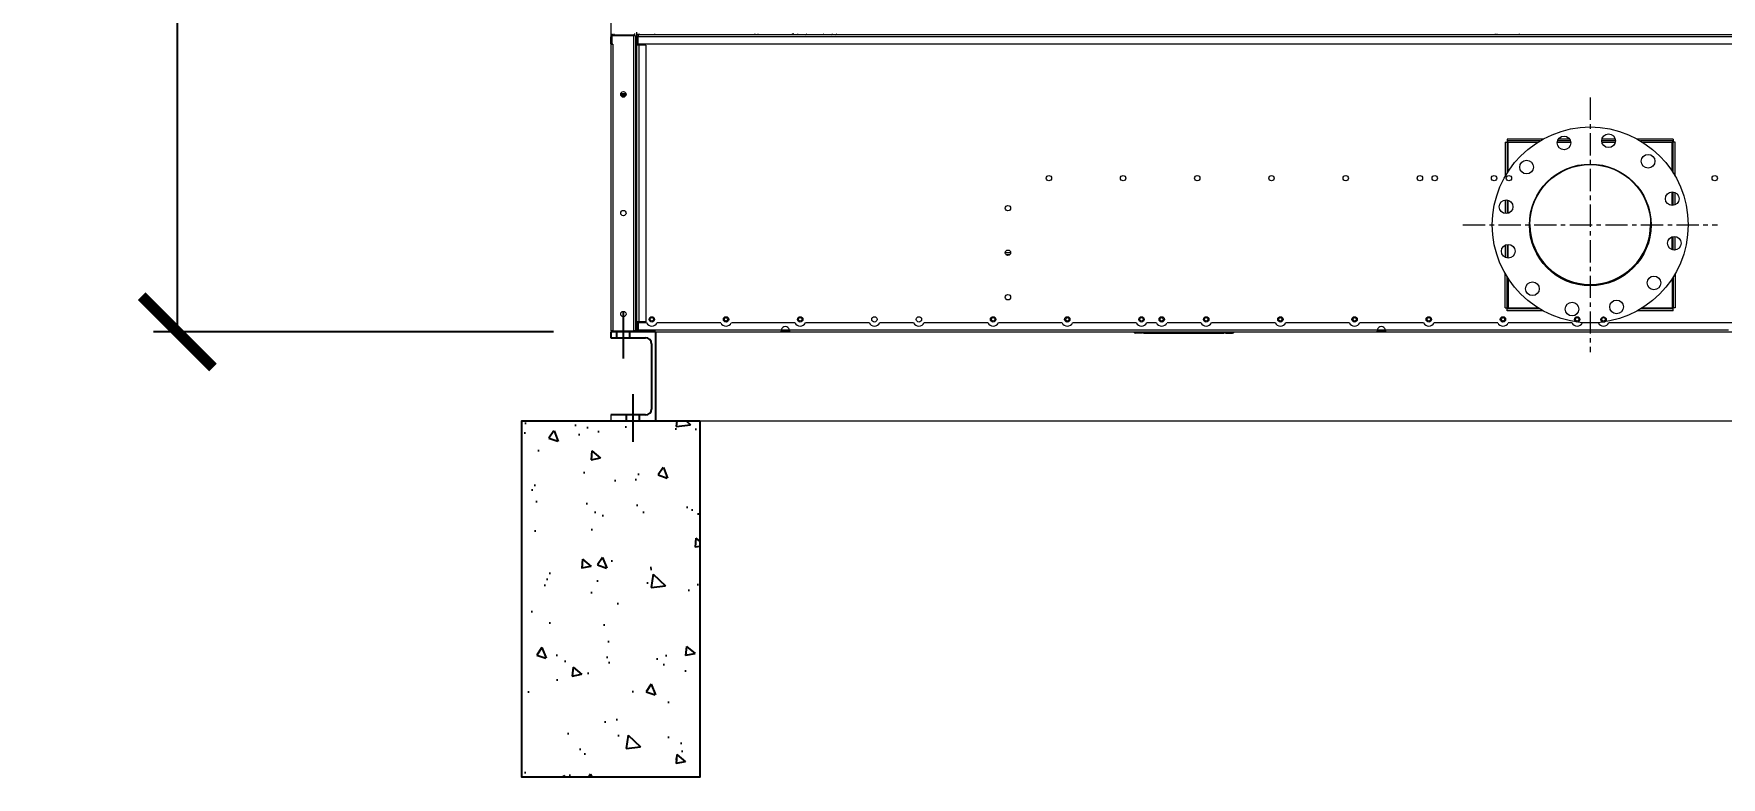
# Model space of a CAD drawing. Header units: millimetres. Extents: x 11674 to 41081, y 10956 to 31751.
# Drawn here: x 29196 to 32039, y 16939 to 18191 of the extents above; entities that cross this region are included whole.
import ezdxf

# ---------------------------------------------------------------- set-up
doc = ezdxf.new("R2010")
doc.units = ezdxf.units.MM
doc.linetypes.add('CENTER', pattern=[2, 1.25, -0.25, 0.25, -0.25])
doc.linetypes.add('CENTERX2', pattern=[4, 2.5, -0.5, 0.5, -0.5])
doc.layers.add('center', color=1, linetype='CENTER')
doc.layers.add('냉각탑_dim', color=1, linetype='Continuous')
doc.styles.add('HY울릉도L', font='')
doc.styles.get('HY울릉도L').set_extended_font_data('HY울릉도L')
doc.dimstyles.new('성지DIM', dxfattribs={"dimtxt": 3.5, "dimasz": 3, "dimexe": 1, "dimexo": 2.5, "dimgap": 2, "dimtad": 1, "dimdec": 0, "dimzin": 3, "dimdsep": 46, "dimtxsty": 'HY울릉도L', "dimblk": 'ARCHTICK', "dimcen": -2, "dimclrd": 256, "dimclre": 256, "dimclrt": 7, "dimadec": 0, "dimazin": 0, "dimtfac": 1, "dimtdec": 0, "dimtofl": 0, "dimtmove": 0, "dimatfit": 3, "dimfxl": 1, "dimtolj": 1, "dimtzin": 0, "dimlwe": -1, "dimarcsym": 0})

# ---------------------------------------------------------------- blocks, each defined once
blk = doc.blocks.new('_ArchTick')
at = {"color": 0, "linetype": 'ByBlock', "const_width": 0.15}
blk.add_lwpolyline([(-0.5, -0.5), (0.5, 0.5)], dxfattribs=at)
blk = doc.blocks.new('*D183')
at = {"layer": 'Defpoints', "color": 0, "transparency": 16777216}
for p in [(30171.7, 20888.9), (29437.8, 17688.9), (30171.7, 17688.9)]:
    blk.add_point(p, dxfattribs=at)
at = {"layer": '냉각탑_dim', "transparency": 16777216}
for p, q in [((30071.7, 20888.9), (29397.8, 20888.9)), ((30071.7, 17688.9), (29397.8, 17688.9))]:
    blk.add_line(p, q, dxfattribs=at)
at = {"layer": '냉각탑_dim', "lineweight": -2, "transparency": 16777216}
blk.add_line((29437.8, 20888.9), (29437.8, 17688.9), dxfattribs=at)
at = {"layer": '냉각탑_dim', "lineweight": -2, "transparency": 16777216, "xscale": 120, "yscale": 120, "zscale": 120}
for p, rotation in [((29437.8, 20888.9), 90), ((29437.8, 17688.9), 270)]:
    blk.add_blockref('_ArchTick', p, dxfattribs=dict(at, rotation=rotation))
at = {"layer": '냉각탑_dim', "color": 7, "transparency": 16777216, "insert": (29287.8, 19288.9), "char_height": 140, "attachment_point": 5, "rotation": 90, "style": 'HY울릉도L'}
blk.add_mtext('\\A1;3200', dxfattribs=at)
blk = doc.blocks.new('2')
at = {"color": 7, "lineweight": 20, "ltscale": 0.44375}
blk.add_line((30168.3, 19155.1), (30168.3, 18090.1), dxfattribs=at)
at = {"color": 7, "lineweight": 20, "ltscale": 0.004833}
for p, q in [((30168.3, 18173.9), (30168.3, 18185.5)), ((30214, 18173.9), (30214, 18185.5)), ((30227.3, 18171.9), (30215.7, 18171.9)), ((30214, 17703.9), (30214, 17692.3)), ((30227.3, 17705.9), (30215.7, 17705.9)), ((31063.8, 17686.9), (31052.2, 17686.9)), ((31203.8, 17686.9), (31215.4, 17686.9))]:
    blk.add_line(p, q, dxfattribs=at)
at = {"color": 7, "lineweight": 20, "ltscale": 0.000833333}
for p, q in [((30170.3, 18173.9), (30168.3, 18173.9)), ((30170.3, 18173.1), (30168.3, 18173.1)), ((30168.3, 18173.1), (30170.3, 18173.1)), ((30214.3, 18171.9), (30212.3, 18171.9)), ((30214.3, 18171.9), (30214.3, 18173.9)), ((30215.7, 18190.9), (30215.7, 18188.9)), ((30215.7, 18173.9), (30215.7, 18171.9)), ((30242.3, 18188.9), (30242.3, 18190.9)), ((31678.3, 18010.4), (31678.3, 18008.4)), ((31680.3, 18008.4), (31678.3, 18008.4)), ((31678.3, 18008.4), (31680.3, 18008.4)), ((31958.3, 18008.4), (31956.3, 18008.4)), ((31958.3, 18008.4), (31956.3, 18008.4)), ((31958.3, 18010.4), (31958.3, 18008.4)), ((30212.3, 17835.7), (30210.3, 17835.7)), ((30212.3, 17833.9), (30210.3, 17833.9)), ((31678.3, 17727.4), (31678.3, 17729.4)), ((31680.3, 17729.4), (31678.3, 17729.4)), ((31678.3, 17729.4), (31680.3, 17729.4)), ((31958.3, 17729.4), (31956.3, 17729.4)), ((31958.3, 17729.4), (31956.3, 17729.4)), ((31958.3, 17727.4), (31958.3, 17729.4)), ((30215.7, 17705.9), (30215.7, 17703.9)), ((30455.6, 17690.9), (30455.6, 17688.9)), ((30469.1, 17690.9), (30469.1, 17688.9)), ((31063.8, 17686.9), (31063.8, 17688.9)), ((31203.8, 17686.9), (31203.8, 17688.9)), ((31459.6, 17690.9), (31459.6, 17688.9)), ((31473.1, 17690.9), (31473.1, 17688.9))]:
    blk.add_line(p, q, dxfattribs=at)
at = {"color": 7, "lineweight": 20, "ltscale": 0.201042}
for p, q in [((30168.3, 18173.1), (30168.3, 17690.6)), ((30171.7, 18173.1), (30171.7, 17690.6))]:
    blk.add_line(p, q, dxfattribs=at)
at = {"color": 7, "lineweight": 20, "ltscale": 0.000958937}
blk.add_line((30170.3, 18188.6), (30170.3, 18190.9), dxfattribs=at)
at = {"color": 7, "lineweight": 20, "ltscale": 0.005875}
for p, q in [((30170.3, 18173.1), (30170.3, 18187.2)), ((30212.3, 18186), (30212.3, 18171.9)), ((30212.3, 17705.9), (30212.3, 17691.8))]:
    blk.add_line(p, q, dxfattribs=at)
at = {"color": 7, "lineweight": 20, "ltscale": 0.01525}
for p, q in [((30206.9, 18187.2), (30170.3, 18187.2)), ((30206.9, 17688.9), (30170.3, 17688.9))]:
    blk.add_line(p, q, dxfattribs=at)
at = {"color": 7, "lineweight": 20, "ltscale": 0.000583333}
blk.add_line((30171.7, 18173.1), (30170.3, 18173.1), dxfattribs=at)
at = {"color": 7, "lineweight": 20, "ltscale": 0.014667}
for p, q in [((30171.7, 18188.9), (30206.9, 18188.9)), ((30171.7, 17690.6), (30206.9, 17690.6))]:
    blk.add_line(p, q, dxfattribs=at)
at = {"color": 7, "lineweight": 20, "ltscale": 0.000834157}
blk.add_line((30173.7, 18188.9), (30173.7, 18190.9), dxfattribs=at)
at = {"color": 7, "lineweight": 20, "ltscale": 0.000708334}
blk.add_line((30206.9, 18187.2), (30206.9, 18188.9), dxfattribs=at)
at = {"color": 7, "lineweight": 20, "ltscale": 0.001131}
for p, q in [((30209.7, 18187.2), (30206.9, 18187.2)), ((30209.7, 17690.6), (30206.9, 17690.6))]:
    blk.add_line(p, q, dxfattribs=at)
at = {"color": 7, "lineweight": 20, "ltscale": 0.206917}
blk.add_line((30206.9, 17690.6), (30206.9, 18187.2), dxfattribs=at)
at = {"color": 7, "lineweight": 20, "ltscale": 0.000414935}
for p, q in [((30208.6, 18187.2), (30209.3, 18187.9)), ((30211.3, 17841.9), (30210.6, 17842.6)), ((30208.6, 17690.6), (30209.3, 17689.9))]:
    blk.add_line(p, q, dxfattribs=at)
at = {"color": 7, "lineweight": 20, "ltscale": 0.00126}
blk.add_line((30208.9, 18188.2), (30208.9, 18191.3), dxfattribs=at)
at = {"color": 7, "lineweight": 20, "ltscale": 2.54818e-05}
blk.add_line((30210.3, 18185.5), (30210.3, 18185.5), dxfattribs=at)
at = {"color": 7, "lineweight": 20, "ltscale": 0.2055}
blk.add_line((30210.3, 17692.3), (30210.3, 18185.5), dxfattribs=at)
at = {"color": 7, "lineweight": 20, "ltscale": 0.002815}
blk.add_line((30212.3, 18186.9), (30212.3, 18193.6), dxfattribs=at)
at = {"color": 7, "lineweight": 20, "ltscale": 0.000708333}
for p, q in [((30214, 18186.9), (30212.3, 18186.9)), ((30214, 18186), (30212.3, 18186)), ((30170.3, 17690.6), (30170.3, 17688.9)), ((30206.9, 17690.6), (30206.9, 17688.9)), ((30214, 17691.8), (30212.3, 17691.8)), ((30214, 17690.9), (30212.3, 17690.9))]:
    blk.add_line(p, q, dxfattribs=at)
at = {"color": 7, "lineweight": 20, "ltscale": 0.000375}
for p, q in [((30212.3, 18186), (30212.3, 18186.9)), ((30212.3, 17691.8), (30212.3, 17690.9))]:
    blk.add_line(p, q, dxfattribs=at)
at = {"color": 7, "lineweight": 20, "ltscale": 0.001417}
for p, q in [((30215.7, 18171.9), (30212.3, 18171.9)), ((30214, 18188.9), (30214, 18185.5)), ((30171.7, 17690.6), (30168.3, 17690.6)), ((30215.7, 17705.9), (30212.3, 17705.9)), ((30214, 17688.9), (30214, 17692.3))]:
    blk.add_line(p, q, dxfattribs=at)
at = {"color": 7, "lineweight": 20, "ltscale": 0.194167}
for p, q in [((30212.3, 17705.9), (30212.3, 18171.9)), ((30215.7, 17705.9), (30215.7, 18171.9)), ((30227.3, 18171.9), (30227.3, 17705.9))]:
    blk.add_line(p, q, dxfattribs=at)
at = {"color": 7, "lineweight": 20}
for p, q in [((33422.6, 18188.9), (30214, 18188.9)), ((33422.6, 18185.5), (30214, 18185.5)), ((31036.8, 18173.9), (32685.8, 18173.9)), ((30245.9, 17688.9), (33390.7, 17688.9))]:
    blk.add_line(p, q, dxfattribs=at)
at = {"color": 7, "lineweight": 20, "ltscale": 0.307}
blk.add_line((30214, 18173.9), (31036.8, 18173.9), dxfattribs=at)
at = {"color": 7, "lineweight": 20, "ltscale": 0.000881921}
blk.add_line((30214.3, 18188.9), (30214.3, 18191), dxfattribs=at)
at = {"color": 7, "lineweight": 20, "ltscale": 0.00083243}
for p, q in [((30411.1, 18188.9), (30411.1, 18190.9)), ((30411.2, 18188.9), (30411.2, 18190.9)), ((30416.4, 18188.9), (30416.4, 18190.9))]:
    blk.add_line(p, q, dxfattribs=at)
at = {"color": 7, "lineweight": 20, "ltscale": 0.00121}
for p, q in [((30475.2, 18190.9), (30473.1, 18188.9)), ((30476.5, 18190.9), (30474.4, 18188.9)), ((30484.1, 18190.9), (30481.9, 18188.9)), ((30496.2, 18188.9), (30498.3, 18190.9)), ((30527.3, 18190.9), (30525.2, 18188.9)), ((30539.4, 18188.9), (30541.5, 18190.9)), ((30547, 18188.9), (30549.1, 18190.9))]:
    blk.add_line(p, q, dxfattribs=at)
at = {"color": 7, "lineweight": 20, "ltscale": 0.000832431}
for p, q in [((31658.6, 18188.9), (31658.6, 18190.9)), ((31661.4, 18188.9), (31661.4, 18190.9))]:
    blk.add_line(p, q, dxfattribs=at)
at = {"color": 7, "lineweight": 20, "ltscale": 0.000833334}
for p, q in [((31698.6, 18190.9), (31698.6, 18188.9)), ((30214.3, 17703.9), (30214.3, 17705.9))]:
    blk.add_line(p, q, dxfattribs=at)
at = {"color": 7, "lineweight": 20, "ltscale": 0.003735}
blk.add_line((30193.8, 18088.5), (30184.9, 18088.5), dxfattribs=at)
at = {"color": 7, "lineweight": 20, "ltscale": 0.003614}
blk.add_line((30185, 18090.1), (30193.7, 18090.1), dxfattribs=at)
at = {"color": 7, "lineweight": 20, "ltscale": 0.003172}
blk.add_line((30193.2, 18086.5), (30185.5, 18086.5), dxfattribs=at)
at = {"color": 7, "lineweight": 20, "ltscale": 0.001718}
blk.add_line((30187.3, 18084.9), (30191.4, 18084.9), dxfattribs=at)
at = {"color": 7, "lineweight": 20, "ltscale": 0.053167}
blk.add_line((30210.3, 17903.7), (30210.3, 18031.3), dxfattribs=at)
at = {"color": 7, "lineweight": 20, "ltscale": 0.000833118}
blk.add_line((30210.3, 18031.3), (30212.3, 18031.3), dxfattribs=at)
at = {"color": 7, "lineweight": 20, "ltscale": 0.023972}
for p, q in [((31675.1, 18008.4), (31675.1, 17950.9)), ((31961.5, 17950.9), (31961.5, 18008.4)), ((31675.1, 17729.4), (31675.1, 17786.9)), ((31961.5, 17786.9), (31961.5, 17729.4))]:
    blk.add_line(p, q, dxfattribs=at)
at = {"color": 7, "lineweight": 20, "ltscale": 0.001333}
for p, q in [((31675.1, 18008.4), (31678.3, 18008.4)), ((31678.3, 18013.6), (31678.3, 18010.4)), ((31958.3, 18013.6), (31958.3, 18010.4)), ((31961.5, 18008.4), (31958.3, 18008.4)), ((31675.1, 17729.4), (31678.3, 17729.4)), ((31678.3, 17724.2), (31678.3, 17727.4)), ((31961.5, 17729.4), (31958.3, 17729.4)), ((31958.3, 17724.2), (31958.3, 17727.4))]:
    blk.add_line(p, q, dxfattribs=at)
at = {"color": 7, "lineweight": 20, "ltscale": 0.025296}
for p, q in [((31739.1, 18013.6), (31678.3, 18013.6)), ((31958.3, 18013.6), (31897.6, 18013.6)), ((31739.1, 17724.2), (31678.3, 17724.2)), ((31958.3, 17724.2), (31897.6, 17724.2))]:
    blk.add_line(p, q, dxfattribs=at)
at = {"color": 7, "lineweight": 20, "ltscale": 0.022971}
for p, q in [((31733.5, 18010.4), (31678.3, 18010.4)), ((31958.3, 18010.4), (31903.2, 18010.4)), ((31733.5, 17727.4), (31678.3, 17727.4)), ((31958.3, 17727.4), (31903.2, 17727.4))]:
    blk.add_line(p, q, dxfattribs=at)
at = {"color": 7, "lineweight": 20, "ltscale": 0.021741}
for p, q in [((31678.3, 18008.4), (31678.3, 17956.2)), ((31958.3, 17956.2), (31958.3, 18008.4)), ((31678.3, 17729.4), (31678.3, 17781.6)), ((31958.3, 17781.6), (31958.3, 17729.4))]:
    blk.add_line(p, q, dxfattribs=at)
at = {"color": 7, "lineweight": 20, "ltscale": 0.020784}
for p, q in [((31680.3, 18008.4), (31730.2, 18008.4)), ((31906.5, 18008.4), (31956.3, 18008.4)), ((31680.3, 17729.4), (31730.2, 17729.4)), ((31906.5, 17729.4), (31956.3, 17729.4))]:
    blk.add_line(p, q, dxfattribs=at)
at = {"color": 7, "lineweight": 20, "ltscale": 0.020438}
for p, q in [((31680.3, 17959.3), (31680.3, 18008.4)), ((31956.3, 17959.3), (31956.3, 18008.4)), ((31680.3, 17778.4), (31680.3, 17729.4)), ((31956.3, 17778.4), (31956.3, 17729.4))]:
    blk.add_line(p, q, dxfattribs=at)
at = {"color": 7, "lineweight": 20, "ltscale": 0.009512}
blk.add_line((31762.7, 18008.4), (31785.5, 18008.4), dxfattribs=at)
at = {"color": 7, "lineweight": 20, "ltscale": 0.009154}
blk.add_line((31785.1, 18010.4), (31763.1, 18010.4), dxfattribs=at)
at = {"color": 7, "lineweight": 20, "ltscale": 0.007846}
blk.add_line((31783.5, 18013.6), (31764.7, 18013.6), dxfattribs=at)
at = {"color": 7, "lineweight": 20, "ltscale": 0.009582}
blk.add_line((31860.6, 18010.4), (31837.6, 18010.4), dxfattribs=at)
at = {"color": 7, "lineweight": 20, "ltscale": 0.009406}
blk.add_line((31837.8, 18008.4), (31860.4, 18008.4), dxfattribs=at)
at = {"color": 7, "lineweight": 20, "ltscale": 0.009251}
blk.add_line((31860.2, 18013.6), (31838, 18013.6), dxfattribs=at)
at = {"color": 7, "lineweight": 20, "ltscale": 0.009583}
for p, q in [((31956.3, 17901.6), (31956.3, 17924.6)), ((31680.3, 17813.2), (31680.3, 17836.2))]:
    blk.add_line(p, q, dxfattribs=at)
at = {"color": 7, "lineweight": 20, "ltscale": 0.009451}
for p, q in [((31958.3, 17901.8), (31958.3, 17924.4)), ((31678.3, 17836), (31678.3, 17813.3))]:
    blk.add_line(p, q, dxfattribs=at)
at = {"color": 7, "lineweight": 20, "ltscale": 0.008588}
for p, q in [((31961.5, 17902.8), (31961.5, 17923.4)), ((31675.1, 17835), (31675.1, 17814.4))]:
    blk.add_line(p, q, dxfattribs=at)
at = {"color": 7, "lineweight": 20, "ltscale": 0.000833254}
blk.add_line((30212.3, 17903.7), (30210.3, 17903.7), dxfattribs=at)
at = {"color": 7, "lineweight": 20, "ltscale": 0.009501}
for p, q in [((31675.1, 17911), (31675.1, 17888.2)), ((31961.5, 17826.7), (31961.5, 17849.5))]:
    blk.add_line(p, q, dxfattribs=at)
at = {"color": 7, "lineweight": 20, "ltscale": 0.009478}
for p, q in [((31678.3, 17911), (31678.3, 17888.3)), ((31958.3, 17826.7), (31958.3, 17849.5))]:
    blk.add_line(p, q, dxfattribs=at)
at = {"color": 7, "lineweight": 20, "ltscale": 0.009074}
for p, q in [((31680.3, 17888.8), (31680.3, 17910.5)), ((31956.3, 17827.2), (31956.3, 17849))]:
    blk.add_line(p, q, dxfattribs=at)
at = {"color": 7, "lineweight": 20, "ltscale": 0.000547189}
blk.add_line((30211.7, 17842.6), (30210.3, 17842.6), dxfattribs=at)
at = {"color": 7, "lineweight": 20, "ltscale": 0.000834193}
blk.add_line((30210.3, 17838.9), (30212.3, 17838.9), dxfattribs=at)
at = {"color": 7, "lineweight": 20, "ltscale": 0.000832799}
blk.add_line((30210.3, 17833.9), (30212.3, 17833.9), dxfattribs=at)
at = {"color": 7, "lineweight": 20, "ltscale": 0.003726}
blk.add_line((30832.8, 17822.7), (30841.8, 17822.7), dxfattribs=at)
at = {"color": 7, "lineweight": 20, "ltscale": 0.002875}
blk.add_line((30833.8, 17819.3), (30840.7, 17819.3), dxfattribs=at)
at = {"color": 1, "linetype": 'CENTERX2', "ltscale": 50}
blk.add_line((30189.3, 17643.9), (30189.3, 17723.9), dxfattribs=at)
at = {"lineweight": 20}
blk.add_line((30241.3, 17688.9), (30168.3, 17688.9), dxfattribs=at)
at = {"color": 7, "lineweight": 25, "ltscale": 0.008333}
blk.add_line((30168.3, 17688.9), (30168.3, 17678.9), dxfattribs=at)
at = {"color": 7, "lineweight": 25, "ltscale": 0.125}
for p, q in [((30243.3, 17688.9), (30168.3, 17688.9)), ((30168.3, 17538.9), (30243.3, 17538.9))]:
    blk.add_line(p, q, dxfattribs=at)
at = {"color": 7, "lineweight": 20, "ltscale": 0.280701}
blk.add_line((30169.7, 17688.9), (30204.9, 17688.9), dxfattribs=at)
for p, q in [((30178.3, 17678.9), (30178.3, 17688.9)), ((30200.3, 17678.9), (30200.3, 17688.9)), ((30194.8, 17538.9), (30194.8, 17548.9)), ((30216.8, 17538.9), (30216.8, 17548.9))]:
    blk.add_line(p, q)
at = {"color": 7, "lineweight": 20, "ltscale": 0.002932}
blk.add_line((30207, 17688.9), (30214, 17688.9), dxfattribs=at)
at = {"color": 7, "lineweight": 20, "ltscale": 0.000834328}
blk.add_line((30210.3, 17693.9), (30212.3, 17693.9), dxfattribs=at)
at = {"color": 7, "lineweight": 20, "ltscale": 2.38284e-05}
blk.add_line((30210.3, 17692.2), (30210.3, 17692.3), dxfattribs=at)
at = {"color": 7, "lineweight": 20, "ltscale": 0.000837638}
blk.add_line((30212.3, 17692.1), (30210.3, 17692.1), dxfattribs=at)
at = {"color": 7, "lineweight": 20, "ltscale": 0.000128159}
blk.add_line((30212.7, 17705.9), (30212.3, 17705.9), dxfattribs=at)
at = {"color": 7, "lineweight": 20, "ltscale": 0.005987}
blk.add_line((30228.4, 17703.9), (30214, 17703.9), dxfattribs=at)
at = {"color": 7, "lineweight": 20, "ltscale": 0.100609}
blk.add_line((30214, 17692.3), (30455.5, 17692.3), dxfattribs=at)
at = {"color": 7, "lineweight": 20, "ltscale": 0.100651}
blk.add_line((30214, 17688.9), (30455.6, 17688.9), dxfattribs=at)
at = {"color": 7, "lineweight": 20, "ltscale": 0.004083}
blk.add_line((30236.1, 17688.9), (30245.9, 17688.9), dxfattribs=at)
at = {"ltscale": 25}
blk.add_line((30243.3, 17688.9), (30243.3, 17538.9), dxfattribs=at)
at = {"color": 7, "lineweight": 20, "ltscale": 0.044641}
for p, q in [((30353.4, 17703.9), (30246.3, 17703.9)), ((30478.4, 17703.9), (30371.3, 17703.9)), ((30603.4, 17703.9), (30496.3, 17703.9)), ((30803.4, 17703.9), (30696.3, 17703.9)), ((30928.4, 17703.9), (30821.3, 17703.9)), ((31053.4, 17703.9), (30946.3, 17703.9)), ((31287.4, 17703.9), (31180.3, 17703.9)), ((31412.4, 17703.9), (31305.3, 17703.9)), ((31537.4, 17703.9), (31430.3, 17703.9)), ((31662.4, 17703.9), (31555.3, 17703.9)), ((31787.4, 17703.9), (31680.3, 17703.9))]:
    blk.add_line(p, q, dxfattribs=at)
at = {"color": 7, "lineweight": 20, "ltscale": 0.005698}
for p, q in [((30455.5, 17692.3), (30469.2, 17692.3)), ((31459.5, 17692.3), (31473.2, 17692.3))]:
    blk.add_line(p, q, dxfattribs=at)
at = {"color": 7, "lineweight": 20, "ltscale": 0.005614}
for p, q in [((30455.6, 17690.9), (30469.1, 17690.9)), ((30455.6, 17688.9), (30469.1, 17688.9)), ((31459.6, 17690.9), (31473.1, 17690.9)), ((31459.6, 17688.9), (31473.1, 17688.9))]:
    blk.add_line(p, q, dxfattribs=at)
at = {"color": 7, "lineweight": 20, "ltscale": 0.412719}
blk.add_line((30469.1, 17688.9), (31459.6, 17688.9), dxfattribs=at)
at = {"color": 7, "lineweight": 20, "ltscale": 0.412635}
blk.add_line((30469.2, 17692.3), (31459.5, 17692.3), dxfattribs=at)
at = {"color": 7, "lineweight": 20, "ltscale": 0.023808}
for p, q in [((30678.4, 17703.9), (30621.3, 17703.9)), ((31162.4, 17703.9), (31105.3, 17703.9))]:
    blk.add_line(p, q, dxfattribs=at)
at = {"color": 7, "lineweight": 20, "ltscale": 0.000833651}
for p, q in [((31065.8, 17686.9), (31065.8, 17688.9)), ((31201.8, 17686.9), (31201.8, 17688.9))]:
    blk.add_line(p, q, dxfattribs=at)
at = {"color": 7, "lineweight": 20, "ltscale": 0.056667}
blk.add_line((31065.8, 17686.9), (31201.8, 17686.9), dxfattribs=at)
at = {"color": 7, "lineweight": 20, "ltscale": 0.006725}
blk.add_line((31087.4, 17703.9), (31071.3, 17703.9), dxfattribs=at)
at = {"color": 7, "lineweight": 20, "ltscale": 0.17433}
blk.add_line((31473.1, 17688.9), (31891.5, 17688.9), dxfattribs=at)
at = {"color": 7, "lineweight": 20, "ltscale": 0.171731}
blk.add_line((31473.2, 17692.3), (32051.4, 17692.3), dxfattribs=at)
at = {"color": 7, "lineweight": 20, "ltscale": 0.0111}
blk.add_line((31831.9, 17703.9), (31805.3, 17703.9), dxfattribs=at)
at = {"color": 7, "lineweight": 20, "ltscale": 1.93507e-05}
blk.add_line((31840.8, 17698.4), (31840.9, 17698.4), dxfattribs=at)
at = {"color": 7, "lineweight": 20, "ltscale": 0.007604}
for p, q in [((31868, 17703.9), (31849.8, 17703.9)), ((32086.9, 17703.9), (31868, 17703.9))]:
    blk.add_line(p, q, dxfattribs=at)
at = {"color": 7, "lineweight": 20, "ltscale": 0.008888}
blk.add_line((31926.9, 17688.9), (31948.2, 17688.9), dxfattribs=at)
at = {"color": 7, "lineweight": 20, "ltscale": 0.006961}
blk.add_line((32004.2, 17688.9), (32020.9, 17688.9), dxfattribs=at)
at = {"color": 7, "lineweight": 25, "ltscale": 0.05125}
for p, q in [((30168.3, 17678.9), (30226.8, 17678.9)), ((30226.8, 17548.9), (30168.3, 17548.9))]:
    blk.add_line(p, q, dxfattribs=at)
at = {"color": 7, "lineweight": 25, "ltscale": 0.091667}
blk.add_line((30236.8, 17668.9), (30236.8, 17558.9), dxfattribs=at)
at = {"color": 7, "lineweight": 15, "ltscale": 0.0625}
blk.add_line((30168.3, 17548.9), (30168.3, 17538.9), dxfattribs=at)
at = {"lineweight": 5}
blk.add_line((30243.3, 17538.9), (33393.3, 17538.9), dxfattribs=at)
at = {"color": 7, "lineweight": 20}
for centre, radius in [((30189.3, 18088.9), 4.5), ((31818.3, 17868.9), 165), ((31774.1, 18007), 11.5), ((31849.1, 18010.6), 11.5), ((31711, 17966.4), 11.5), ((31818.3, 17868.9), 102.5), ((31818.3, 17868.9), 101.8), ((31915.8, 17976.2), 11.5), ((30906.3, 17947.7), 4.5), ((31031.3, 17947.7), 4.5), ((31156.3, 17947.7), 4.5), ((31281.3, 17947.7), 4.5), ((31406.3, 17947.7), 4.5), ((31531.3, 17947.7), 4.5), ((31556.3, 17947.7), 4.5), ((31656.3, 17947.7), 4.5), ((31681.3, 17947.7), 4.5), ((32028.1, 17947.7), 4.5), ((31956.4, 17913.1), 11.5), ((30189.3, 17888.9), 4.5), ((30837.3, 17897.2), 4.5), ((31676.6, 17899.6), 11.5), ((30837.3, 17822.2), 4.5), ((31680.2, 17824.7), 11.5), ((31960, 17838.1), 11.5), ((31720.9, 17761.5), 11.5), ((31925.7, 17771.4), 11.5), ((30837.3, 17747.2), 4.5), ((31862.6, 17730.8), 11.5), ((30189.3, 17718.9), 4.5), ((30237.3, 17709.9), 4.5), ((30237.3, 17709.9), 3), ((30362.3, 17709.9), 4.5), ((30362.3, 17709.9), 3), ((30487.3, 17709.9), 4.5), ((30487.3, 17709.9), 3), ((30612.3, 17709.9), 4.5), ((30687.3, 17709.9), 4.5), ((30812.3, 17709.9), 4.5), ((30812.3, 17709.9), 3), ((30937.3, 17709.9), 4.5), ((30937.3, 17709.9), 3), ((31062.3, 17709.9), 4.5), ((31062.3, 17709.9), 3), ((31096.3, 17709.9), 4.5), ((31096.3, 17709.9), 3), ((31171.3, 17709.9), 4.5), ((31171.3, 17709.9), 3), ((31296.3, 17709.9), 4.5), ((31296.3, 17709.9), 3), ((31421.3, 17709.9), 4.5), ((31421.3, 17709.9), 3), ((31546.3, 17709.9), 4.5), ((31546.3, 17709.9), 3), ((31671.3, 17709.9), 4.5), ((31671.3, 17709.9), 3), ((31787.6, 17727.2), 11.5), ((31796.3, 17709.9), 4.5), ((31796.3, 17709.9), 3), ((31840.8, 17709.4), 4.5), ((31840.8, 17709.9), 3)]:
    blk.add_circle(centre, radius, dxfattribs=at)
for centre, radius, start, end in [((30171.7, 18185.5), 3.4, 90, 180), ((30206.9, 18185.5), 3.4, 0, 90), ((30169.5, 18091.3), 1.2, 180, 180.7349), ((30169.5, 18083.7), 1.2, 179.2651, 180), ((31818.3, 17870.4), 101.8, 180.4178, 359.5731), ((30208.9, 17844.3), 3.4, 294.3157, 359.0524), ((31840.8, 17708.9), 4.5, 3.185, 176.8155), ((30171.7, 17692.3), 3.4, 210, 245.6841), ((30206.9, 17692.3), 3.4, 270, 0), ((30215.7, 17692.3), 3.4, 204.3161, 239.9997), ((30237.3, 17708.4), 10, 206.7437, 333.2563), ((30362.3, 17708.4), 10, 206.7437, 333.2563), ((30471.9, 17690), 16.6, 171.9124, 179.4428), ((30462.3, 17690.8), 7, 12.3734, 167.6266), ((30452.8, 17690), 16.6, 0.5572, 8.0877), ((30487.3, 17708.4), 10, 206.7437, 333.2563), ((30612.3, 17708.4), 10, 206.7437, 333.2563), ((30687.3, 17708.4), 10, 206.7437, 333.2563), ((30812.3, 17708.4), 10, 206.7437, 333.2563), ((30937.3, 17708.4), 10, 206.7437, 333.2563), ((31052.2, 17690.3), 3.4, 204.3017, 270), ((31052.2, 17690.3), 1.4, 268.112, 270), ((31062.3, 17708.4), 10, 206.7437, 333.2563), ((31096.3, 17708.4), 10, 206.7437, 333.2563), ((31171.3, 17708.4), 10, 206.7437, 333.2563), ((31215.4, 17690.3), 3.4, 270, 335.6983), ((31215.4, 17690.3), 1.4, 270, 271.888), ((31296.3, 17708.4), 10, 206.7437, 333.2563), ((31421.3, 17708.4), 10, 206.7437, 333.2563), ((31475.9, 17690), 16.6, 171.9124, 179.4428), ((31466.3, 17690.8), 7, 12.3734, 167.6266), ((31456.8, 17690), 16.6, 0.5572, 8.0877), ((31546.3, 17708.4), 10, 206.7437, 333.2563), ((31671.3, 17708.4), 10, 206.7437, 333.2563), ((31796.3, 17708.4), 10, 206.7437, 333.2563), ((31840.8, 17708.4), 10, 206.7437, 333.2563)]:
    blk.add_arc(centre, radius, start, end, dxfattribs=at)
at = {"color": 7, "lineweight": 25}
for centre, start, end in [((30226.8, 17668.9), 0, 90), ((30226.8, 17558.9), 270, 0)]:
    blk.add_arc(centre, 10, start, end, dxfattribs=at)
at = {"color": 7, "lineweight": 20}
for points in [[(30209.7, 18187.2), (30209.9, 18186.9), (30210.1, 18186.5), (30210.3, 18186.2), (30210.3, 18185.8), (30210.3, 18185.5)], [(30211.7, 17842.6), (30211.9, 17842.9), (30212.1, 17843.2), (30212.3, 17843.6), (30212.3, 17843.9), (30212.3, 17844.3)], [(30209.7, 17690.6), (30209.9, 17690.9), (30210.1, 17691.3), (30210.3, 17691.6), (30210.3, 17691.9), (30210.3, 17692.3)], [(30455.6, 17690.9), (30455.5, 17690.9), (30455.5, 17690.9), (30455.4, 17690.9), (30455.4, 17691), (30455.4, 17691.1)], [(30469.3, 17691.1), (30469.3, 17691), (30469.2, 17690.9), (30469.2, 17690.9), (30469.1, 17690.9), (30469.1, 17690.9)], [(31459.6, 17690.9), (31459.5, 17690.9), (31459.5, 17690.9), (31459.4, 17690.9), (31459.4, 17691), (31459.4, 17691.1)], [(31473.3, 17691.1), (31473.3, 17691), (31473.2, 17690.9), (31473.2, 17690.9), (31473.1, 17690.9), (31473.1, 17690.9)]]:
    blk.add_open_spline(points, degree=5, dxfattribs=at)
for points, knots in [([(30210.3, 18031.3), (30210.3, 18031.2), (30210.4, 18031.1), (30210.5, 18031), (30210.7, 18030.7), (30211.2, 18030.5), (30211.5, 18030.4), (30211.9, 18030.2), (30212.3, 18030.1)], [0, 0, 0, 0, 0, 0, 2.033975, 2.033975, 2.033975, 5.485293, 5.485293, 5.485293, 5.485293, 5.485293, 5.485293]), ([(30455.6, 17688.9), (30455.5, 17688.9), (30455.5, 17688.9), (30455.4, 17689), (30455.4, 17689.3), (30455.4, 17689.6), (30455.3, 17689.8), (30455.3, 17689.9), (30455.3, 17690.1)], [0, 0, 0, 0, 0, 0, 3.009, 3.009, 3.009, 4.870321, 4.870321, 4.870321, 4.870321, 4.870321, 4.870321]), ([(30469.3, 17690.1), (30469.3, 17689.8), (30469.3, 17689.4), (30469.3, 17689.2), (30469.2, 17689), (30469.1, 17688.9), (30469.1, 17688.9), (30469.1, 17688.9), (30469.1, 17688.9)], [0, 0, 0, 0, 0, 0, 3.956241, 3.956241, 3.956241, 4.866694, 4.866694, 4.866694, 4.866694, 4.866694, 4.866694]), ([(31459.6, 17688.9), (31459.5, 17688.9), (31459.5, 17688.9), (31459.4, 17689), (31459.4, 17689.3), (31459.4, 17689.6), (31459.3, 17689.8), (31459.3, 17689.9), (31459.3, 17690.1)], [0, 0, 0, 0, 0, 0, 3.009, 3.009, 3.009, 4.870321, 4.870321, 4.870321, 4.870321, 4.870321, 4.870321]), ([(31473.3, 17690.1), (31473.3, 17689.8), (31473.3, 17689.4), (31473.3, 17689.2), (31473.2, 17689), (31473.1, 17688.9), (31473.1, 17688.9), (31473.1, 17688.9), (31473.1, 17688.9)], [0, 0, 0, 0, 0, 0, 3.956241, 3.956241, 3.956241, 4.866694, 4.866694, 4.866694, 4.866694, 4.866694, 4.866694])]:
    blk.add_open_spline(points, degree=5, knots=knots, dxfattribs=at)
at = {"layer": 'center', "lineweight": 20, "ltscale": 30}
for p, q in [((31818.3, 18083.4), (31818.3, 17654.4)), ((31603.8, 17868.9), (32032.8, 17868.9))]:
    blk.add_line(p, q, dxfattribs=at)

msp = doc.modelspace()

# ---------------------------------------------------------------- hatches: boundary and pattern name
h = msp.add_hatch()
h.set_pattern_fill('AR-CONC', color=4, angle=-90)
h.set_pattern_definition([(320, (-171965.15, 352318.87), (-15.939086, -182.18467), [19.05, -209.55]), (265, (-171965.15, 352318.87), (191.056845, 35.24342), [15.24, -167.64058]), (10.451445, (-171966.48, 352303.69), (175.11775, -146.94125), [16.19001, -178.090245]), (316.1842, (-171914.35, 352318.87), (-42.04233, -271.07904), [28.575, -314.325]), (6.63556, (-171917.86, 352296.28), (247.42612, -237.40413), [24.28502, -267.1356]), (261.18415, (-171914.35, 352318.87), (247.42612, -237.40413), [22.85997, -251.45973]), (291, (-171927.05, 352293.47), (-102.2652, -151.61439), [19.05, -209.55]), (236, (-171927.05, 352293.47), (184.18797, -61.80203), [15.24, -167.64]), (341.451445, (-171935.58, 352280.84), (81.92277, -213.41642), [16.19001, -178.08994]), (307.5, (-171965.154, 352318.87), (84.555039, -3.088603), [0, -165.608, 0, -170.18, 0, -168.275]), (277.5, (-171965.15, 352318.87), (100.180575, -66.819663), [0, -97.028, 0, -161.798, 0, -64.135]), (237.5, (-171965.154, 352375.51), (-5.728744, -135.590595), [0, -63.5, 0, -198.12, 0, -262.89]), (227.5, (-171965.15, 352400.91), (25.42649, -148.12918), [0, -82.55, 0, -131.572, 0, -186.69])])
h.paths.add_polyline_path([(30018.3, 17539), (30018.3, 16939), (30318.3, 16938.8), (30318.3, 17538.8)])

# ---------------------------------------------------------------- linework, layer by layer
at = {"color": 1, "linetype": 'CENTERX2', "ltscale": 50}
msp.add_line((30205.8, 17503.9), (30205.8, 17583.9), dxfattribs=at)
at = {"ltscale": 500, "elevation": 0}
msp.add_lwpolyline([(30318.3, 17538.9), (30318.3, 16938.9), (30018.3, 16938.9), (30018.3, 17538.9)], close=True, dxfattribs=at)

# ---------------------------------------------------------------- block references
msp.add_blockref('2', (0, 0))

# ---------------------------------------------------------------- dimensions: what is measured, and where the dimension line sits
at = {"layer": '냉각탑_dim'}
dim = msp.add_linear_dim(base=(29437.8, 17688.9), p1=(30171.7, 20888.9), p2=(30171.7, 17688.9), angle=90, dimstyle='성지DIM', override={"dimscale": 40}, dxfattribs=at)
dim.commit()
dim.dimension.update_dxf_attribs({"geometry": '*D183', "text_midpoint": (29287.8, 19288.9)})

doc.saveas('drawing.dxf')
